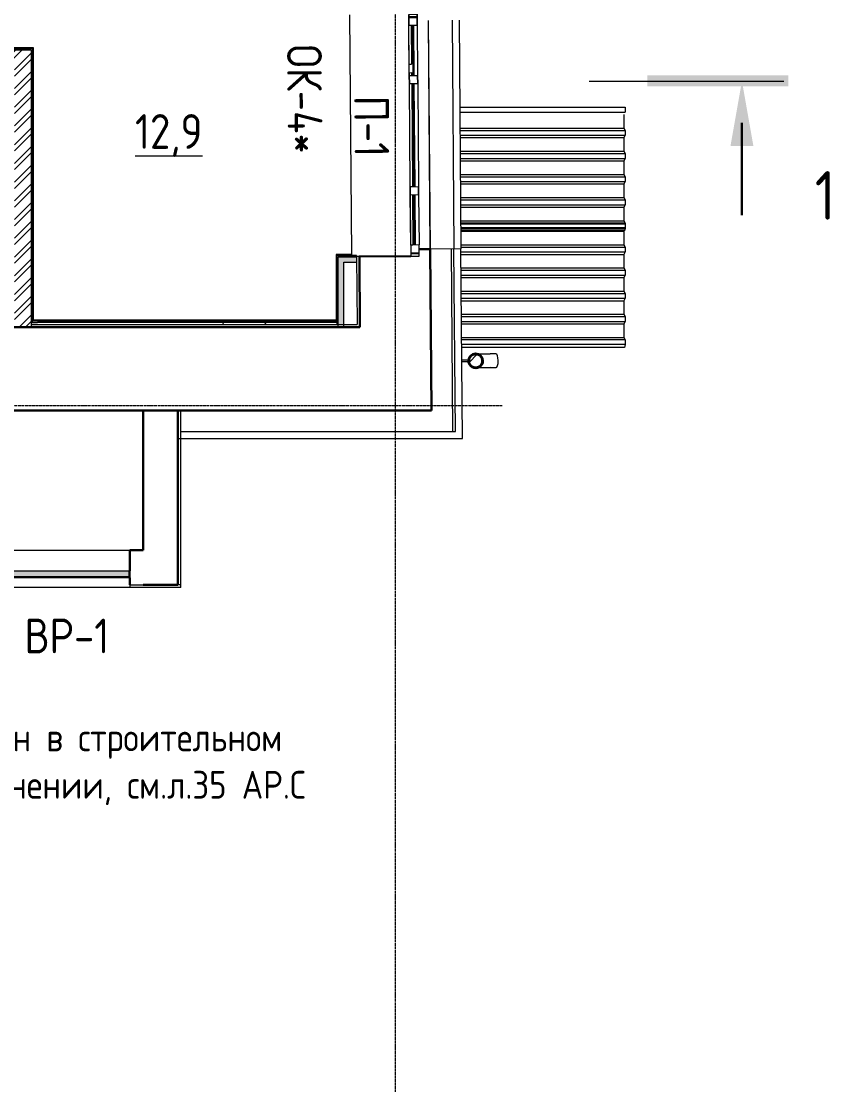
# Model space of a CAD drawing. Header units: millimetres. Extents: x 504091 to 2165846, y 135022 to 442887.
# Drawn here: x 1452809 to 1458622, y 308230 to 315882 of the extents above; entities that cross this region are included whole.
import ezdxf

# ---------------------------------------------------------------- set-up
doc = ezdxf.new("R2010")
doc.units = ezdxf.units.MM
doc.linetypes.add('ADSK_Линия сетки', pattern=[25, 20, -2.5, 0, -2.5])
doc.linetypes.add('осеваяX2', pattern=[4, 2.5, -0.5, 0.5, -0.5])
for name, color, linetype, lineweight in [('_ Окна', 7, 'Continuous', 30), ('Аннотация', 7, 'Continuous', 9), ('Марки окон', 7, 'Continuous', 20), ('Марки помещений', 7, 'Continuous', 20), ('Обобщенные модели', 7, 'Continuous', 18), ('Окна', 7, 'Continuous', 18), ('Оси', 165, 'осеваяX2', 13), ('Перекрытие', 7, 'Continuous', 18), ('Разрезы', 7, 'Continuous', 9), ('Стены внутренние', 7, 'Continuous', 18), ('Стены наружные', 7, 'Continuous', 18), ('Стены несущие', 7, 'Continuous', 30), ('Стены отделка', 7, 'Continuous', 30), ('Стены штриховка', 7, 'Continuous', 18)]:
    doc.layers.add(name, color=color, linetype=linetype, lineweight=lineweight)
doc.styles.add('GOST Common_2', font='GOST_Common.ttf', dxfattribs={"width": 0.9, "height": 200})
doc.styles.add('GOST Common_4', font='GOST_Common.ttf', dxfattribs={"width": 0.9, "height": 200})
doc.styles.add('GOST Common_6', font='GOST_Common.ttf', dxfattribs={"width": 0.9, "height": 200})

# ---------------------------------------------------------------- blocks, each defined once
blk = doc.blocks.new('Водосток - Тип 1 _карниз больше 490мм_-5167118-План 1-го этажа')
at = {"layer": 'Обобщенные модели', "lineweight": 9}
h = blk.add_hatch(dxfattribs=at)
h.set_pattern_fill('FP_12', color=256, style=0, pattern_type=2)
h.set_pattern_definition([(134.537, (8289.9, -55833.66), (-106.91965, -105.20546), [])])
h.paths.add_polyline_path([(173.7, 148.9), (173.3, 172), (164.1, 191.2), (146.7, 205), (125, 210), (103.3, 205), (85.9, 191.2), (76.3, 171.1), (77.4, 146.5), (85.9, 128.8), (103.3, 115), (126.1, 110.3), (146.7, 115), (164.1, 128.8), (173.6, 148.5)])
at = {"layer": 'Обобщенные модели'}
for p, q in [((75, 306.2), (75, 263.6)), ((175, 263.6), (175, 306.2)), ((120, 109.1), (120, 60)), ((130, 60), (130, 109.1))]:
    blk.add_line(p, q, dxfattribs=at)
at = {"layer": 'Обобщенные модели', "flags": 128}
for points in [[(75, 173), (75, 174.3), (75, 177), (75, 179.8), (75, 182.9), (75, 186.2), (75, 189.7), (75, 193.4), (75, 197.2), (75, 201.3), (75, 205.5), (75, 209.9), (75, 214.4), (75, 219.1), (75, 224), (75, 229), (75, 234.1), (75, 239.3), (75, 244.6), (75, 250.1), (75, 255.6), (75, 261.3), (75, 263.6)], [(175, 263.6), (175, 258), (175, 252.4), (175, 246.9), (175, 241.5), (175, 236.2), (175, 231.1), (175, 226), (175, 221.1), (175, 216.4), (175, 211.8), (175, 207.3), (175, 203), (175, 198.9), (175, 194.9), (175, 191.2), (175, 187.6), (175, 184.3), (175, 181.1), (175, 178.1), (175, 175.4), (175, 173)]]:
    blk.add_lwpolyline(points, dxfattribs=at)
at = {"layer": 'Обобщенные модели'}
for start, end in [(90, 270), (270, 90)]:
    blk.add_arc((125, 160), 52, start, end, dxfattribs=at)
at = {"layer": 'Обобщенные модели', "lineweight": 40}
for start, end in [(90, 270), (270, 90)]:
    blk.add_arc((125, 160), 50, start, end, dxfattribs=at)
at = {"layer": 'Обобщенные модели'}
for start_param, end_param in [(4.712389, 6.283185), (3.141593, 4.712389)]:
    blk.add_ellipse((125, 306.2), major_axis=(-50, 0), ratio=0.309017, start_param=start_param, end_param=end_param, dxfattribs=at)
blk = doc.blocks.new('Roof Cladding - 833x50mm-3052797-План 1-го этажа')
at = {"layer": 'Обобщенные модели'}
for p, q in [((55817.8, 9602.4), (56999.8, 9602.4)), ((55818.1, 9567.4), (56999.8, 9567.4)), ((56999.8, 9567.4), (56998, 9563.8)), ((56999.8, 9602.4), (56999.8, 9567.4)), ((55818.2, 9550.4), (56991.3, 9550.4)), ((56993.1, 9553.9), (56991.3, 9550.4)), ((56991.3, 9550.4), (56991.3, 9452.7)), ((55819, 9452.7), (56991.3, 9452.7)), ((55819.2, 9435.7), (56999.8, 9435.7)), ((56991.3, 9452.7), (56999.8, 9435.7)), ((56999.8, 9435.7), (56999.8, 9400.7)), ((55819.5, 9400.7), (56999.8, 9400.7)), ((55819.6, 9383.7), (56991.3, 9383.7)), ((56999.8, 9400.7), (56991.3, 9383.7)), ((56991.3, 9383.7), (56991.3, 9286)), ((55820.4, 9286), (56991.3, 9286)), ((55820.5, 9269), (56999.8, 9269)), ((56991.3, 9286), (56999.8, 9269)), ((56999.8, 9269), (56999.8, 9234)), ((55820.8, 9234), (56999.8, 9234)), ((55820.9, 9217), (56991.3, 9217)), ((56999.8, 9234), (56991.3, 9217)), ((56991.3, 9217), (56991.3, 9119.3)), ((55821.7, 9119.3), (56991.3, 9119.3)), ((56991.3, 9119.3), (56999.8, 9102.3)), ((55821.9, 9102.3), (56999.8, 9102.3)), ((55822.2, 9067.3), (56999.8, 9067.3)), ((55822.3, 9050.3), (56991.3, 9050.3)), ((56999.8, 9067.3), (56991.3, 9050.3)), ((56991.3, 9050.3), (56991.3, 8952.6)), ((56999.8, 9102.3), (56999.8, 9067.3)), ((55823.1, 8952.6), (56991.3, 8952.6)), ((55823.2, 8935.6), (56999.8, 8935.6)), ((55823.5, 8900.6), (56999.8, 8900.6)), ((55823.6, 8883.6), (56991.3, 8883.6)), ((56991.3, 8952.6), (56999.8, 8935.6)), ((56999.8, 8900.6), (56991.3, 8883.6)), ((56991.3, 8883.6), (56991.3, 8785.9)), ((56999.8, 8935.6), (56999.8, 8900.6)), ((55824.4, 8785.9), (56991.3, 8785.9)), ((56999.8, 8768.9), (55824.6, 8768.9)), ((56999.8, 8733.9), (55824.8, 8733.9)), ((56991.3, 8785.9), (56999.8, 8768.9)), ((56999.8, 8733.9), (56996.3, 8713.9)), ((56999.8, 8768.9), (56999.8, 8733.9)), ((56996.3, 8713.9), (55825, 8713.9))]:
    blk.add_line(p, q, dxfattribs=at)
blk = doc.blocks.new('Roof Cladding - 833x50mm-V24-План 1-го этажа')
at = {"layer": 'Обобщенные модели'}
for p, q in [((55811, 10442.4), (56999.8, 10442.4)), ((55811.3, 10407.4), (56999.8, 10407.4)), ((56999.8, 10442.4), (56999.8, 10407.4)), ((56991.3, 10388.9), (56991.3, 10292.7)), ((55812.2, 10292.7), (56991.3, 10292.7)), ((55812.4, 10275.7), (56999.8, 10275.7)), ((56991.3, 10292.7), (56999.8, 10275.7)), ((56999.8, 10275.7), (56999.8, 10240.7)), ((55812.7, 10240.7), (56999.8, 10240.7)), ((55812.8, 10223.7), (56991.3, 10223.7)), ((56999.8, 10240.7), (56991.3, 10223.7)), ((56991.3, 10223.7), (56991.3, 10126)), ((55813.6, 10126), (56991.3, 10126)), ((55813.7, 10109), (56999.8, 10109)), ((56991.3, 10126), (56999.8, 10109)), ((56999.8, 10109), (56999.8, 10074)), ((55814, 10074), (56999.8, 10074)), ((55814.1, 10057), (56991.3, 10057)), ((56999.8, 10074), (56991.3, 10057)), ((56991.3, 10057), (56991.3, 9959.3)), ((55814.9, 9959.3), (56991.3, 9959.3)), ((56991.3, 9959.3), (56999.8, 9942.3)), ((55815.1, 9942.3), (56999.8, 9942.3)), ((55815.4, 9907.3), (56999.8, 9907.3)), ((55815.5, 9890.3), (56991.3, 9890.3)), ((56999.8, 9907.3), (56991.3, 9890.3)), ((56991.3, 9890.3), (56991.3, 9792.6)), ((56999.8, 9942.3), (56999.8, 9907.3)), ((55816.3, 9792.6), (56991.3, 9792.6)), ((55816.4, 9775.6), (56999.8, 9775.6)), ((55816.7, 9740.6), (56999.8, 9740.6)), ((55816.8, 9723.6), (56991.3, 9723.6)), ((56991.3, 9792.6), (56999.8, 9775.6)), ((56999.8, 9740.6), (56991.3, 9723.6)), ((56991.3, 9723.6), (56991.3, 9625.9)), ((56999.8, 9775.6), (56999.8, 9740.6)), ((55817.6, 9625.9), (56991.3, 9625.9)), ((56999.8, 9608.9), (55817.8, 9608.9)), ((56999.8, 9573.9), (55818.1, 9573.9)), ((56991.3, 9625.9), (56999.8, 9608.9)), ((56999.8, 9608.9), (56999.8, 9573.9)), ((56996.3, 9553.9), (55818.2, 9553.9)), ((56998, 9563.8), (56996.3, 9553.9))]:
    blk.add_line(p, q, dxfattribs=at)
blk = doc.blocks.new('окно трехпол с фрамугой - 1700-2320_h_ _нов_ ок4_-4264301-План 1-го этажа')
at = {"layer": '_ Окна', "lineweight": 18}
for p, q in [((-870, 115), (-870, 175)), ((-870, 175), (-790, 175)), ((-790, 175), (-790, 115)), ((-430, 115), (-430, 175)), ((-430, 175), (-370, 175)), ((-370, 175), (-370, 115)), ((370, 115), (370, 175)), ((370, 175), (430, 175)), ((430, 175), (430, 115)), ((790, 175), (790, 115)), ((870, 175), (790, 175)), ((870, 115), (870, 175)), ((-790, 115), (-870, 115)), ((-370, 115), (-430, 115)), ((430, 115), (370, 115)), ((790, 115), (870, 115))]:
    blk.add_line(p, q, dxfattribs=at)
at = {"layer": '_ Окна'}
for p, q in [((-850, 115), (-850, 175)), ((850, 115), (850, 175)), ((-790, 145), (-430, 145)), ((-370, 145), (370, 145)), ((430, 145), (790, 145))]:
    blk.add_line(p, q, dxfattribs=at)
at = {"layer": 'Окна'}
for p, q in [((-870, 175), (-870, 115)), ((-790, 175), (-870, 175)), ((-790, 175), (-430, 175)), ((-370, 175), (-430, 175)), ((-370, 175), (370, 175)), ((430, 175), (370, 175)), ((430, 175), (790, 175)), ((870, 175), (790, 175)), ((870, 115), (870, 175)), ((-870, 115), (-790, 115)), ((-430, 115), (-790, 115)), ((-430, 115), (-370, 115)), ((370, 115), (-370, 115)), ((370, 115), (430, 115)), ((790, 115), (430, 115)), ((790, 115), (870, 115))]:
    blk.add_line(p, q, dxfattribs=at)
blk = doc.blocks.new('Жалюзи помышленые - 900 x700 мм-2348938-План 1-го этажа')
at = {"layer": 'Окна', "true_color": 0x373f43}
for points in [[(-419.1, -21.2), (445, -21.2), (447.5, -18.7), (-447.5, -18.7), (-445, -21.2)], [(445, -61), (445, -21.2), (-445, -21.2), (-445, -61), (442.3, -61)], [(442.3, -63.7), (445, -61), (-445, -61), (-442.3, -63.7), (441.2, -63.7)], [(400, -66.2), (402.5, -63.7), (-402.5, -63.7), (-400, -66.2)], [(-400, -68.7), (400, -68.7), (400, -66.2), (-400, -66.2)]]:
    blk.add_hatch(color=149, dxfattribs=at).paths.add_polyline_path(points)
at = {"layer": '_ Окна', "lineweight": 18}
for p, q in [((-450, -18.7), (-447.5, -18.7)), ((-450, -68.7), (-450, -18.7)), ((-400, -68.7), (-450, -68.7)), ((-447.5, -18.7), (-445, -21.2)), ((-445, -21.2), (-445, -61)), ((-445, -61), (-442.3, -63.7)), ((-442.3, -63.7), (-402.5, -63.7)), ((-402.5, -63.7), (-400, -66.2)), ((-400, -66.2), (-400, -68.7)), ((400, -66.2), (402.5, -63.7)), ((400, -68.7), (400, -66.2)), ((450, -68.7), (400, -68.7)), ((402.5, -63.7), (442.3, -63.7)), ((442.3, -63.7), (445, -61)), ((445, -21.2), (447.5, -18.7)), ((445, -61), (445, -21.2)), ((447.5, -18.7), (450, -18.7)), ((450, -18.7), (450, -68.7))]:
    blk.add_line(p, q, dxfattribs=at)
at = {"layer": 'Окна'}
for p, q in [((-447.5, -18.7), (447.5, -18.7)), ((445, -21.2), (-445, -21.2)), ((445, -61), (-445, -61)), ((-402.5, -63.7), (402.5, -63.7)), ((400, -66.2), (-400, -66.2)), ((400, -68.7), (-400, -68.7))]:
    blk.add_line(p, q, dxfattribs=at)
blk = doc.blocks.new('Окна 24 - Окна 3-2507344-План 1-го этажа')
at = {"layer": 'Окна'}
for p, q in [((55446.8, 10959.8), (55462.8, 10959.9)), ((55449.7, 10600.3), (55447.5, 10879.4)), ((55463.5, 10879.5), (55465.7, 10600.5)), ((55449.7, 10600.3), (55465.7, 10600.5)), ((55450.2, 10539.8), (55466.2, 10540)), ((55450.4, 10519.4), (55450.2, 10539.8)), ((55466.2, 10540), (55466.4, 10519.5)), ((55456.9, 9719.9), (55450.9, 10459.4)), ((55466.9, 10459.5), (55472.9, 9720)), ((55456.9, 9719.9), (55472.9, 9720)), ((55460.3, 9300.4), (55457.4, 9659.4)), ((55473.4, 9659.5), (55476.3, 9300.6)), ((55460.3, 9300.4), (55476.3, 9300.6))]:
    blk.add_line(p, q, dxfattribs=at)
blk = doc.blocks.new('Разрез - Номер вида сзади_3_5 мм-16063-План 1-го этажа')
at = {"layer": 'Разрезы'}
for points in [[(9.798, 0.404), (9.798, -0.394), (-0.333, -0.394), (-0.333, 0.404)], [(2.176, -4.675), (3, 0), (3.824, -4.675)]]:
    blk.add_hatch(color=256, dxfattribs=at).paths.add_polyline_path(points)
at = {"layer": 'Разрезы', "lineweight": 30}
blk.add_line((3, -3), (3, -9.663), dxfattribs=at)

msp = doc.modelspace()

# ---------------------------------------------------------------- hatches: boundary and pattern name
at = {"layer": 'Стены внутренние'}
for points in [[(1455087.7542, 314148.1681), (1455220.3225, 314148.1681), (1455220.0032, 314188.1681), (1455087.7542, 314187.5755)], [(1455123.7382, 313700.7729), (1455127.7542, 313700.7729), (1455127.7542, 314148.1681), (1455087.7542, 314148.1681), (1455087.7542, 313700.7729)]]:
    msp.add_hatch(color=256, dxfattribs=at).paths.add_polyline_path(points)
at = {"layer": 'Стены внутренние', "lineweight": 9}
h = msp.add_hatch(dxfattribs=at)
h.set_pattern_fill('FP_12', color=256, style=0, pattern_type=2)
h.set_pattern_definition([(0, (1400150.29, 304821.34), (406.4, 101.6), [33.528, -271.272, 33.528, -271.272, -1625.6]), (0, (1400150.29, 304821.34), (406.4, 101.6), [-609.6, 33.528, -576.072, 33.528, -271.272, -711.2]), (0, (1400150.29, 304821.34), (406.4, 101.6), [-1524, 33.528, -169.672, 33.528, -474.472]), (120, (1400302.69, 304872.14), (-291.18818, 301.15272), [33.528, -271.272, 33.528, -271.272, -1625.6]), (120, (1400302.69, 304872.14), (-291.18818, 301.15272), [-609.6, 33.528, -576.072, 33.528, -271.272, -711.2]), (120, (1400302.69, 304872.14), (-291.18818, 301.15272), [-1524, 33.528, -169.672, 33.528, -474.472]), (240, (1400353.49, 305075.34), (-115.21182, -402.75272), [33.528, -271.272, 33.528, -271.272, -1625.6]), (240, (1400353.49, 305075.34), (-115.21182, -402.75272), [-609.6, 33.528, -576.072, 33.528, -271.272, -711.2]), (240, (1400353.49, 305075.34), (-115.21182, -402.75272), [-1524, 33.528, -169.672, 33.528, -474.472])])
h.paths.add_polyline_path([(1454637.0406, 313700.7729), (1455079.8042, 313700.7729), (1455079.8042, 313715.7729), (1452910.2939, 313715.7729), (1452910.2939, 313700.7729), (1453581.4546, 313700.7729)])
at = {"layer": 'Стены штриховка'}
h = msp.add_hatch(dxfattribs=at)
h.set_pattern_fill('ANSI32', color=256, scale=10)
h.set_pattern_definition([(45, (1368096.43, 304821.34), (-67.35192, 67.35192), []), (45, (1368141.33, 304821.34), (-67.35192, 67.35192), [])])
h.paths.add_polyline_path([(1452880.2939, 315675.1235), (1451183.1868, 315675.1235), (1450889.9756, 315675.1235), (1450889.9756, 315555.1235), (1452744.3939, 315555.1235), (1452760.2939, 315555.1235), (1452760.2939, 313680.7729), (1452880.2939, 313680.7729)])
h.paths.add_polyline_path([(1449859.9756, 315675.1235), (1449338.6636, 315675.1235), (1449339.0296, 315555.1235), (1449724.0756, 315555.1235), (1449859.9756, 315555.1235)])
h.paths.add_polyline_path([(1449844.0756, 315555.1235), (1449724.0756, 315555.1235), (1449724.0756, 315190.1235), (1449340.143, 315190.1235), (1449340.5091, 315070.1235), (1449844.0756, 315070.1235)])

# ---------------------------------------------------------------- linework, layer by layer
at = {"layer": 'Оси', "linetype": 'ADSK_Линия сетки'}
for p, q in [((1455499.8592, 300469.847), (1455499.8592, 349044.3426)), ((1390035.5654, 313116.3441), (1456265.2939, 313116.3441))]:
    msp.add_line(p, q, dxfattribs=at)
at = {"layer": 'Перекрытие'}
msp.add_line((1455184.9963, 314188.3619), (1455219.9951, 314188.645), dxfattribs=at)
at = {"layer": 'Разрезы', "lineweight": 20}
msp.add_line((1456891.1721, 315452.0985), (1458290.4604, 315452.0985), dxfattribs=at)
at = {"layer": 'Стены внутренние'}
for p, q in [((1455184.8692, 314204.0681), (1455170.9241, 315928.305)), ((1455735.5502, 315887.8701), (1455748.854, 314242.9239)), ((1455219.9335, 314196.2596), (1455184.9347, 314195.9766)), ((1455219.9951, 314188.645), (1455219.9335, 314196.2596)), ((1452690.2939, 312076.8849), (1453590.2939, 312076.8849))]:
    msp.add_line(p, q, dxfattribs=at)
at = {"layer": 'Стены наружные'}
for p, q in [((1455749.5734, 314242.9297), (1455736.2696, 315887.8759)), ((1455906.2653, 315889.089), (1455919.5678, 314244.3046)), ((1455956.2624, 315889.6551), (1455969.5662, 314244.7089)), ((1453590.2939, 311826.8849), (1453590.2939, 311806.8849)), ((1453955.2939, 311826.8849), (1453935.2939, 311826.8849)), ((1453955.2939, 311806.8849), (1453955.2939, 311826.8849)), ((1453955.2939, 311806.8849), (1452345.2967, 311806.8849))]:
    msp.add_line(p, q, dxfattribs=at)
at = {"layer": 'Стены несущие'}
for p, q in [((1455609.263, 314191.7933), (1455239.2751, 314188.8009)), ((1455239.2751, 314188.8009), (1455239.2832, 314187.8009)), ((1455239.2832, 314187.8009), (1455240.0025, 314187.8068)), ((1455240.0025, 314187.8068), (1455244.1033, 313680.7729)), ((1455748.854, 314242.9239), (1455668.8566, 314242.2769)), ((1455669.2691, 314191.2785), (1455669.261, 314192.2785)), ((1455758.2532, 313080.7729), (1455748.854, 314242.9239)), ((1455244.1033, 313680.7729), (1449344.6985, 313680.7729)), ((1449416.5264, 313080.7729), (1455758.2532, 313080.7729)), ((1453685.2939, 313080.7729), (1453685.2939, 312076.8849)), ((1453935.2939, 313080.7729), (1453935.2939, 311826.8849)), ((1453685.2939, 312076.8849), (1453590.2939, 312076.8849)), ((1453590.2939, 312076.8849), (1453590.2939, 311926.8849)), ((1453590.2939, 311876.8849), (1453590.2939, 311826.8849)), ((1453685.2939, 311826.8849), (1453935.2939, 311826.8849))]:
    msp.add_line(p, q, dxfattribs=at)
at = {"layer": 'Стены отделка', "lineweight": 9}
for p, q in [((1452880.2939, 315675.1235), (1451183.1868, 315675.1235)), ((1452896.1939, 315691.0235), (1451199.0868, 315691.0235)), ((1452880.2939, 315675.1235), (1452880.2939, 313680.7729)), ((1452896.1939, 313731.6729), (1452896.1939, 315691.0235)), ((1455184.8692, 314204.0681), (1455071.8542, 314204.0681)), ((1455071.8542, 314204.0681), (1455071.8542, 313716.2229)), ((1455087.7542, 314188.1681), (1455221.0309, 314188.1681)), ((1455087.7542, 313680.7729), (1455087.7542, 314188.1681)), ((1455184.9978, 314188.1681), (1455184.8692, 314204.0681)), ((1455239.2751, 314188.8009), (1455219.9951, 314188.645)), ((1455219.9951, 314188.645), (1455223.9409, 313700.7729)), ((1455221.0309, 314148.1681), (1455221.0309, 314188.1681)), ((1455240.0025, 314187.8068), (1455239.9945, 314188.8067)), ((1455969.5662, 314244.7089), (1455749.5734, 314242.9297)), ((1455749.5734, 314242.9297), (1455758.9726, 313080.7729)), ((1455930.1913, 312930.7729), (1455919.5678, 314244.3046)), ((1455980.5973, 312880.7729), (1455969.5662, 314244.7089)), ((1455127.7542, 313680.7729), (1455127.7542, 314148.1681)), ((1455127.7542, 314148.1681), (1455221.0309, 314148.1681)), ((1455079.8042, 313731.6729), (1452896.1939, 313731.6729)), ((1455079.8042, 313700.7729), (1455079.8042, 313731.6729)), ((1452880.2939, 313715.7729), (1452926.1939, 313715.7729)), ((1452880.2939, 313700.7729), (1455223.9409, 313700.7729)), ((1455071.8542, 313716.2229), (1455087.7542, 313716.2229)), ((1453955.2939, 311826.8849), (1453955.2939, 313080.7729)), ((1455758.9726, 313080.7729), (1455758.2532, 313080.7729)), ((1453955.2939, 312930.7729), (1455930.1913, 312930.7729)), ((1453935.2939, 312880.7729), (1455980.5973, 312880.7729))]:
    msp.add_line(p, q, dxfattribs=at)
at = {"layer": 'Стены штриховка'}
for p, q in [((1452889.2939, 315684.1235), (1451192.1868, 315684.1235)), ((1452889.2939, 313715.7729), (1452889.2939, 315684.1235)), ((1455078.7542, 314197.1681), (1455184.925, 314197.1681)), ((1455078.7542, 313716.2229), (1455078.7542, 314197.1681)), ((1455899.5685, 314244.1428), (1455910.1907, 312930.7729)), ((1455079.8042, 313724.7729), (1452889.2939, 313724.7729)), ((1455079.8042, 313715.7729), (1452926.1939, 313715.7729)), ((1453590.2939, 311826.8849), (1453685.2939, 311826.8849))]:
    msp.add_line(p, q, dxfattribs=at)

# ---------------------------------------------------------------- block references
at = {"layer": 'Обобщенные модели'}
for name in ['Roof Cladding - 833x50mm-V24-План 1-го этажа', 'Roof Cladding - 833x50mm-3052797-План 1-го этажа']:
    msp.add_blockref(name, (1400150.2939, 304821.3441), dxfattribs=at)
at = {"layer": 'Обобщенные модели', "rotation": 270.4633818725631}
msp.add_blockref('Водосток - Тип 1 _карниз больше 490мм_-5167118-План 1-го этажа', (1455915.0815, 313562.5279), dxfattribs=at)
at = {"layer": 'Окна', "rotation": 270.4633818725635}
msp.add_blockref('окно трехпол с фрамугой - 1700-2320_h_ _нов_ ок4_-4264301-План 1-го этажа', (1455487.2307, 315060.8348), dxfattribs=at)
at = {"layer": 'Окна'}
for name, p in [('Окна 24 - Окна 3-2507344-План 1-го этажа', (1400149.0724, 304972.3735)), ('Жалюзи помышленые - 900 x700 мм-2348938-План 1-го этажа', (1453140.2939, 311945.5349))]:
    msp.add_blockref(name, p, dxfattribs=at)
at = {"layer": 'Разрезы', "lineweight": 50, "extrusion": (0, 0, -1), "xscale": 99.99999999999993, "yscale": 99.99999999999993, "zscale": 99.99999999999993}
msp.add_blockref('Разрез - Номер вида сзади_3_5 мм-16063-План 1-го этажа', (-1458290.4604, 315452.0985), dxfattribs=at)

# ---------------------------------------------------------------- texts
at = {"layer": 'Аннотация', "lineweight": 9, "insert": (1452102.812, 310829.3524), "char_height": 200, "width": 2898.9, "attachment_point": 1, "line_spacing_factor": 1.022766, "style": 'GOST Common_6'}
msp.add_mtext('\\pt360,720,1080,1440,1800,2160,2520,2880,3240,3600,3960,4320,4680,5040,5400,5760,6120,6480,6840,7200,7560,7920,8280,8640,9000,9360,9720,10080,10440,10800,11160,11520;Поддон в строительном исполнении, см.л.35 АР.С', dxfattribs=at)
at = {"layer": 'Марки окон', "lineweight": 9, "char_height": 250, "attachment_point": 5, "rotation": 270.46338187, "line_spacing_factor": 1.022766, "style": 'GOST Common_2'}
for s, insert, width in [('\\pt450,900,1350,1800,2250,2700,3150,3600,4050,4500,4950,5400,5850,6300,6750,7200,7650,8100,8550,9000,9450,9900,10350,10800,11250,11700,12150,12600,13050,13500,13950,14400;ОК-4*', (1454846.8349, 315322.1993), 857.7), ('\\pt450,900,1350,1800,2250,2700,3150,3600,4050,4500,4950,5400,5850,6300,6750,7200,7650,8100,8550,9000,9450,9900,10350,10800,11250,11700,12150,12600,13050,13500,13950,14400;П-1', (1455327.88, 315125.8333), 458.1)]:
    msp.add_mtext(s, dxfattribs=dict(at, insert=insert, width=width))
at = {"layer": 'Марки окон', "lineweight": 9, "insert": (1453136.6865, 311459.2159), "char_height": 250, "width": 643.5, "attachment_point": 5, "line_spacing_factor": 1.022766, "style": 'GOST Common_2'}
msp.add_mtext('\\pt450,900,1350,1800,2250,2700,3150,3600,4050,4500,4950,5400,5850,6300,6750,7200,7650,8100,8550,9000,9450,9900,10350,10800,11250,11700,12150,12600,13050,13500,13950,14400;ВР-1', dxfattribs=at)
at = {"layer": 'Марки помещений', "lineweight": 9, "insert": (1453869.4475, 315059.9003), "char_height": 250, "width": 518.4, "attachment_point": 5, "line_spacing_factor": 1.022766, "style": 'GOST Common_2'}
msp.add_mtext('\\pt450,900,1350,1800,2250,2700,3150,3600,4050,4500,4950,5400,5850,6300,6750,7200,7650,8100,8550,9000,9450,9900,10350,10800,11250,11700,12150,12600,13050,13500,13950,14400;{\\L12,9}', dxfattribs=at)
at = {"layer": 'Разрезы', "insert": (1458589.2968, 314628.9664), "char_height": 350, "width": 143.2, "attachment_point": 5, "line_spacing_factor": 1.022766, "style": 'GOST Common_4'}
msp.add_mtext('\\pt1016.001,2031.9985,3047.9995,4064.0005,5080.0015,6095.999,7112,8128.001,9143.9985,10159.9995,11176.0005,12192.0015,13207.999,14224,15240.001,16255.9985,17271.9995,18288.0005,19304.0015,20319.999,21336,22352.001,23367.9985,24383.9995,25400.0005,26416.0015,27431.999,28448,29464.001,30479.9985,31495.9995,32512.0005;1', dxfattribs=at)

doc.saveas('drawing.dxf')
